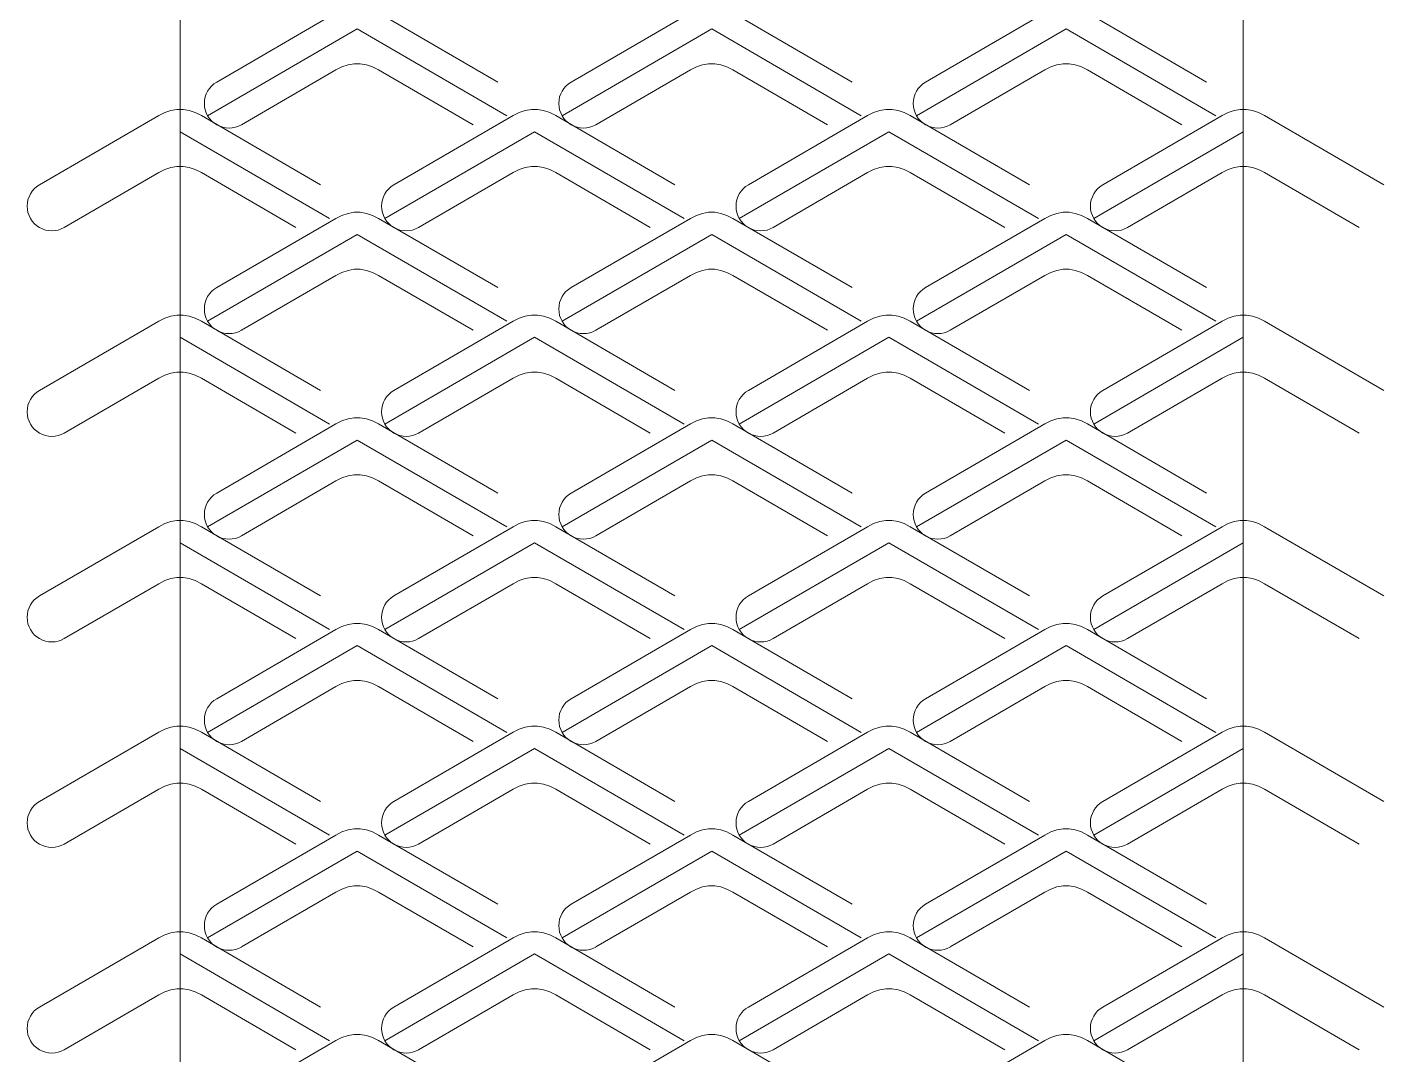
# Model space of a CAD drawing. Header units: metres. Extents: x -3 to 24, y 0 to 162.
# Drawn here: x -3.1 to 24.39, y 80 to 100.82 of the extents above; entities that cross this region are included whole.
import ezdxf

# ---------------------------------------------------------------- set-up
doc = ezdxf.new("R2010")
doc.units = ezdxf.units.M
doc.layers.add('TOP', color=1, linetype='Continuous', lineweight=0)

msp = doc.modelspace()

# ---------------------------------------------------------------- linework, layer by layer
at = {"layer": 'TOP'}
for p, q in [((0.743, 99.705), (3.158, 101.107)), ((4.022, 101.107), (6.437, 99.705)), ((7.923, 99.705), (10.338, 101.107)), ((11.202, 101.107), (13.617, 99.705)), ((15.103, 99.705), (17.518, 101.107)), ((18.382, 101.107), (20.797, 99.705)), ((0.56, 99.022), (3.59, 100.781)), ((3.59, 100.781), (6.62, 99.022)), ((7.74, 99.022), (10.77, 100.781)), ((10.77, 100.781), (13.8, 99.022)), ((14.92, 99.022), (17.95, 100.781)), ((17.95, 100.781), (20.98, 99.022)), ((3.281, 100.014), (3.405, 100.055)), ((3.405, 100.055), (3.528, 100.075)), ((3.528, 100.075), (3.652, 100.075)), ((3.652, 100.075), (3.775, 100.055)), ((3.775, 100.055), (3.899, 100.014)), ((10.461, 100.014), (10.585, 100.055)), ((10.585, 100.055), (10.708, 100.075)), ((10.708, 100.075), (10.832, 100.075)), ((10.832, 100.075), (10.955, 100.055)), ((10.955, 100.055), (11.079, 100.014)), ((17.641, 100.014), (17.765, 100.055)), ((17.765, 100.055), (17.888, 100.075)), ((17.888, 100.075), (18.012, 100.075)), ((18.012, 100.075), (18.135, 100.055)), ((18.135, 100.055), (18.259, 100.014)), ((1.243, 98.839), (3.158, 99.952)), ((3.158, 99.952), (3.281, 100.014)), ((3.899, 100.014), (4.022, 99.952)), ((4.022, 99.952), (5.937, 98.839)), ((8.423, 98.839), (10.338, 99.952)), ((10.338, 99.952), (10.461, 100.014)), ((11.079, 100.014), (11.202, 99.952)), ((11.202, 99.952), (13.117, 98.839)), ((15.603, 98.839), (17.518, 99.952)), ((17.518, 99.952), (17.641, 100.014)), ((18.259, 100.014), (18.382, 99.952)), ((18.382, 99.952), (20.297, 98.839)), ((-2.847, 97.623), (-0.432, 99.025)), ((-0.432, 99.025), (-0.309, 99.086)), ((-0.309, 99.086), (-0.185, 99.127)), ((-0.185, 99.127), (-0.062, 99.148)), ((-0.062, 99.148), (0.062, 99.148)), ((0.062, 99.148), (0.185, 99.127)), ((0.185, 99.127), (0.309, 99.086)), ((0.309, 99.086), (0.432, 99.025)), ((0.432, 99.025), (2.847, 97.623)), ((4.333, 97.623), (6.748, 99.025)), ((6.748, 99.025), (6.871, 99.086)), ((6.871, 99.086), (6.995, 99.127)), ((6.995, 99.127), (7.118, 99.148)), ((7.118, 99.148), (7.242, 99.148)), ((7.242, 99.148), (7.365, 99.127)), ((7.365, 99.127), (7.489, 99.086)), ((7.489, 99.086), (7.612, 99.025)), ((7.612, 99.025), (10.027, 97.623)), ((11.513, 97.623), (13.928, 99.025)), ((13.928, 99.025), (14.051, 99.086)), ((14.051, 99.086), (14.175, 99.127)), ((14.175, 99.127), (14.298, 99.148)), ((14.298, 99.148), (14.422, 99.148)), ((14.422, 99.148), (14.545, 99.127)), ((14.545, 99.127), (14.669, 99.086)), ((14.669, 99.086), (14.792, 99.025)), ((14.792, 99.025), (17.207, 97.623)), ((18.693, 97.623), (21.108, 99.025)), ((21.108, 99.025), (21.231, 99.086)), ((21.231, 99.086), (21.355, 99.127)), ((21.355, 99.127), (21.478, 99.148)), ((21.478, 99.148), (21.602, 99.148)), ((21.602, 99.148), (21.725, 99.127)), ((21.725, 99.127), (21.849, 99.086)), ((21.849, 99.086), (21.972, 99.025)), ((21.972, 99.025), (24.387, 97.623)), ((0, 98.699), (3.03, 96.94)), ((4.15, 96.94), (7.18, 98.699)), ((7.18, 98.699), (10.21, 96.94)), ((11.33, 96.94), (14.36, 98.699)), ((14.36, 98.699), (17.39, 96.94)), ((18.51, 96.94), (21.54, 98.699)), ((-2.347, 96.757), (-0.432, 97.87)), ((-0.432, 97.87), (-0.309, 97.932)), ((-0.309, 97.932), (-0.185, 97.973)), ((-0.185, 97.973), (-0.062, 97.993)), ((-0.062, 97.993), (0.062, 97.993)), ((0.062, 97.993), (0.185, 97.973)), ((0.185, 97.973), (0.309, 97.932)), ((0.309, 97.932), (0.432, 97.87)), ((0.432, 97.87), (2.347, 96.757)), ((4.833, 96.757), (6.748, 97.87)), ((6.748, 97.87), (6.871, 97.932)), ((6.871, 97.932), (6.995, 97.973)), ((6.995, 97.973), (7.118, 97.993)), ((7.118, 97.993), (7.242, 97.993)), ((7.242, 97.993), (7.365, 97.973)), ((7.365, 97.973), (7.489, 97.932)), ((7.489, 97.932), (7.612, 97.87)), ((7.612, 97.87), (9.527, 96.757)), ((12.013, 96.757), (13.928, 97.87)), ((13.928, 97.87), (14.051, 97.932)), ((14.051, 97.932), (14.175, 97.973)), ((14.175, 97.973), (14.298, 97.993)), ((14.298, 97.993), (14.422, 97.993)), ((14.422, 97.993), (14.545, 97.973)), ((14.545, 97.973), (14.669, 97.932)), ((14.669, 97.932), (14.792, 97.87)), ((14.792, 97.87), (16.707, 96.757)), ((19.193, 96.757), (21.108, 97.87)), ((21.108, 97.87), (21.231, 97.932)), ((21.231, 97.932), (21.355, 97.973)), ((21.355, 97.973), (21.478, 97.993)), ((21.478, 97.993), (21.602, 97.993)), ((21.602, 97.993), (21.725, 97.973)), ((21.725, 97.973), (21.849, 97.932)), ((21.849, 97.932), (21.972, 97.87)), ((21.972, 97.87), (23.887, 96.757)), ((3.281, 97.004), (3.405, 97.045)), ((3.405, 97.045), (3.528, 97.066)), ((3.528, 97.066), (3.652, 97.066)), ((3.652, 97.066), (3.775, 97.045)), ((3.775, 97.045), (3.899, 97.004)), ((10.461, 97.004), (10.585, 97.045)), ((10.585, 97.045), (10.708, 97.066)), ((10.708, 97.066), (10.832, 97.066)), ((10.832, 97.066), (10.955, 97.045)), ((10.955, 97.045), (11.079, 97.004)), ((17.641, 97.004), (17.765, 97.045)), ((17.765, 97.045), (17.888, 97.066)), ((17.888, 97.066), (18.012, 97.066)), ((18.012, 97.066), (18.135, 97.045)), ((18.135, 97.045), (18.259, 97.004)), ((0.743, 95.541), (3.158, 96.943)), ((3.158, 96.943), (3.281, 97.004)), ((3.899, 97.004), (4.022, 96.943)), ((4.022, 96.943), (6.437, 95.541)), ((7.923, 95.541), (10.338, 96.943)), ((10.338, 96.943), (10.461, 97.004)), ((11.079, 97.004), (11.202, 96.943)), ((11.202, 96.943), (13.617, 95.541)), ((15.103, 95.541), (17.518, 96.943)), ((17.518, 96.943), (17.641, 97.004)), ((18.259, 97.004), (18.382, 96.943)), ((18.382, 96.943), (20.797, 95.541)), ((0.56, 94.858), (3.59, 96.616)), ((3.59, 96.616), (6.62, 94.858)), ((7.74, 94.858), (10.77, 96.616)), ((10.77, 96.616), (13.8, 94.858)), ((14.92, 94.858), (17.95, 96.616)), ((17.95, 96.616), (20.98, 94.858)), ((1.243, 94.675), (3.158, 95.788)), ((3.158, 95.788), (3.281, 95.849)), ((3.281, 95.849), (3.405, 95.89)), ((3.405, 95.89), (3.528, 95.911)), ((3.528, 95.911), (3.652, 95.911)), ((3.652, 95.911), (3.775, 95.89)), ((3.775, 95.89), (3.899, 95.849)), ((3.899, 95.849), (4.022, 95.788)), ((4.022, 95.788), (5.937, 94.675)), ((8.423, 94.675), (10.338, 95.788)), ((10.338, 95.788), (10.461, 95.849)), ((10.461, 95.849), (10.585, 95.89)), ((10.585, 95.89), (10.708, 95.911)), ((10.708, 95.911), (10.832, 95.911)), ((10.832, 95.911), (10.955, 95.89)), ((10.955, 95.89), (11.079, 95.849)), ((11.079, 95.849), (11.202, 95.788)), ((11.202, 95.788), (13.117, 94.675)), ((15.603, 94.675), (17.518, 95.788)), ((17.518, 95.788), (17.641, 95.849)), ((17.641, 95.849), (17.765, 95.89)), ((17.765, 95.89), (17.888, 95.911)), ((17.888, 95.911), (18.012, 95.911)), ((18.012, 95.911), (18.135, 95.89)), ((18.135, 95.89), (18.259, 95.849)), ((18.259, 95.849), (18.382, 95.788)), ((18.382, 95.788), (20.297, 94.675)), ((-2.847, 93.458), (-0.432, 94.861)), ((-0.432, 94.861), (-0.309, 94.922)), ((-0.309, 94.922), (-0.185, 94.963)), ((-0.185, 94.963), (-0.062, 94.983)), ((-0.062, 94.983), (0.062, 94.983)), ((0.062, 94.983), (0.185, 94.963)), ((0.185, 94.963), (0.309, 94.922)), ((0.309, 94.922), (0.432, 94.861)), ((0.432, 94.861), (2.847, 93.458)), ((4.333, 93.458), (6.748, 94.861)), ((6.748, 94.861), (6.871, 94.922)), ((6.871, 94.922), (6.995, 94.963)), ((6.995, 94.963), (7.118, 94.983)), ((7.118, 94.983), (7.242, 94.983)), ((7.242, 94.983), (7.365, 94.963)), ((7.365, 94.963), (7.489, 94.922)), ((7.489, 94.922), (7.612, 94.861)), ((7.612, 94.861), (10.027, 93.458)), ((11.513, 93.458), (13.928, 94.861)), ((13.928, 94.861), (14.051, 94.922)), ((14.051, 94.922), (14.175, 94.963)), ((14.175, 94.963), (14.298, 94.983)), ((14.298, 94.983), (14.422, 94.983)), ((14.422, 94.983), (14.545, 94.963)), ((14.545, 94.963), (14.669, 94.922)), ((14.669, 94.922), (14.792, 94.861)), ((14.792, 94.861), (17.207, 93.458)), ((18.693, 93.458), (21.108, 94.861)), ((21.108, 94.861), (21.231, 94.922)), ((21.231, 94.922), (21.355, 94.963)), ((21.355, 94.963), (21.478, 94.983)), ((21.478, 94.983), (21.602, 94.983)), ((21.602, 94.983), (21.725, 94.963)), ((21.725, 94.963), (21.849, 94.922)), ((21.849, 94.922), (21.972, 94.861)), ((21.972, 94.861), (24.387, 93.458)), ((0, 94.534), (3.03, 92.775)), ((4.15, 92.775), (7.18, 94.534)), ((7.18, 94.534), (10.21, 92.775)), ((11.33, 92.775), (14.36, 94.534)), ((14.36, 94.534), (17.39, 92.775)), ((18.51, 92.775), (21.54, 94.534)), ((-0.432, 93.706), (-0.309, 93.767)), ((-0.309, 93.767), (-0.185, 93.808)), ((-0.185, 93.808), (-0.062, 93.829)), ((-0.062, 93.829), (0.062, 93.829)), ((0.062, 93.829), (0.185, 93.808)), ((0.185, 93.808), (0.309, 93.767)), ((0.309, 93.767), (0.432, 93.706)), ((6.748, 93.706), (6.871, 93.767)), ((6.871, 93.767), (6.995, 93.808)), ((6.995, 93.808), (7.118, 93.829)), ((7.118, 93.829), (7.242, 93.829)), ((7.242, 93.829), (7.365, 93.808)), ((7.365, 93.808), (7.489, 93.767)), ((7.489, 93.767), (7.612, 93.706)), ((13.928, 93.706), (14.051, 93.767)), ((14.051, 93.767), (14.175, 93.808)), ((14.175, 93.808), (14.298, 93.829)), ((14.298, 93.829), (14.422, 93.829)), ((14.422, 93.829), (14.545, 93.808)), ((14.545, 93.808), (14.669, 93.767)), ((14.669, 93.767), (14.792, 93.706)), ((21.108, 93.706), (21.231, 93.767)), ((21.231, 93.767), (21.355, 93.808)), ((21.355, 93.808), (21.478, 93.829)), ((21.478, 93.829), (21.602, 93.829)), ((21.602, 93.829), (21.725, 93.808)), ((21.725, 93.808), (21.849, 93.767)), ((21.849, 93.767), (21.972, 93.706)), ((-2.347, 92.592), (-0.432, 93.706)), ((0.432, 93.706), (2.347, 92.592)), ((4.833, 92.592), (6.748, 93.706)), ((7.612, 93.706), (9.527, 92.592)), ((12.013, 92.592), (13.928, 93.706)), ((14.792, 93.706), (16.707, 92.592)), ((19.193, 92.592), (21.108, 93.706)), ((21.972, 93.706), (23.887, 92.592)), ((3.405, 92.881), (3.528, 92.901)), ((3.528, 92.901), (3.652, 92.901)), ((3.652, 92.901), (3.775, 92.881)), ((10.585, 92.881), (10.708, 92.901)), ((10.708, 92.901), (10.832, 92.901)), ((10.832, 92.901), (10.955, 92.881)), ((17.765, 92.881), (17.888, 92.901)), ((17.888, 92.901), (18.012, 92.901)), ((18.012, 92.901), (18.135, 92.881)), ((0.743, 91.376), (3.158, 92.778)), ((3.158, 92.778), (3.281, 92.84)), ((3.281, 92.84), (3.405, 92.881)), ((3.775, 92.881), (3.899, 92.84)), ((3.899, 92.84), (4.022, 92.778)), ((4.022, 92.778), (6.437, 91.376)), ((7.923, 91.376), (10.338, 92.778)), ((10.338, 92.778), (10.461, 92.84)), ((10.461, 92.84), (10.585, 92.881)), ((10.955, 92.881), (11.079, 92.84)), ((11.079, 92.84), (11.202, 92.778)), ((11.202, 92.778), (13.617, 91.376)), ((15.103, 91.376), (17.518, 92.778)), ((17.518, 92.778), (17.641, 92.84)), ((17.641, 92.84), (17.765, 92.881)), ((18.135, 92.881), (18.259, 92.84)), ((18.259, 92.84), (18.382, 92.778)), ((18.382, 92.778), (20.797, 91.376)), ((0.56, 90.693), (3.59, 92.452)), ((3.59, 92.452), (6.62, 90.693)), ((7.74, 90.693), (10.77, 92.452)), ((10.77, 92.452), (13.8, 90.693)), ((14.92, 90.693), (17.95, 92.452)), ((17.95, 92.452), (20.98, 90.693)), ((1.243, 90.51), (3.158, 91.623)), ((3.158, 91.623), (3.281, 91.685)), ((3.281, 91.685), (3.405, 91.726)), ((3.405, 91.726), (3.528, 91.746)), ((3.528, 91.746), (3.652, 91.746)), ((3.652, 91.746), (3.775, 91.726)), ((3.775, 91.726), (3.899, 91.685)), ((3.899, 91.685), (4.022, 91.623)), ((4.022, 91.623), (5.937, 90.51)), ((8.423, 90.51), (10.338, 91.623)), ((10.338, 91.623), (10.461, 91.685)), ((10.461, 91.685), (10.585, 91.726)), ((10.585, 91.726), (10.708, 91.746)), ((10.708, 91.746), (10.832, 91.746)), ((10.832, 91.746), (10.955, 91.726)), ((10.955, 91.726), (11.079, 91.685)), ((11.079, 91.685), (11.202, 91.623)), ((11.202, 91.623), (13.117, 90.51)), ((15.603, 90.51), (17.518, 91.623)), ((17.518, 91.623), (17.641, 91.685)), ((17.641, 91.685), (17.765, 91.726)), ((17.765, 91.726), (17.888, 91.746)), ((17.888, 91.746), (18.012, 91.746)), ((18.012, 91.746), (18.135, 91.726)), ((18.135, 91.726), (18.259, 91.685)), ((18.259, 91.685), (18.382, 91.623)), ((18.382, 91.623), (20.297, 90.51)), ((-0.432, 90.696), (-0.309, 90.758)), ((-0.309, 90.758), (-0.185, 90.799)), ((-0.185, 90.799), (-0.062, 90.819)), ((-0.062, 90.819), (0.062, 90.819)), ((0.062, 90.819), (0.185, 90.799)), ((0.185, 90.799), (0.309, 90.758)), ((0.309, 90.758), (0.432, 90.696)), ((6.748, 90.696), (6.871, 90.758)), ((6.871, 90.758), (6.995, 90.799)), ((6.995, 90.799), (7.118, 90.819)), ((7.118, 90.819), (7.242, 90.819)), ((7.242, 90.819), (7.365, 90.799)), ((7.365, 90.799), (7.489, 90.758)), ((7.489, 90.758), (7.612, 90.696)), ((13.928, 90.696), (14.051, 90.758)), ((14.051, 90.758), (14.175, 90.799)), ((14.175, 90.799), (14.298, 90.819)), ((14.298, 90.819), (14.422, 90.819)), ((14.422, 90.819), (14.545, 90.799)), ((14.545, 90.799), (14.669, 90.758)), ((14.669, 90.758), (14.792, 90.696)), ((21.108, 90.696), (21.231, 90.758)), ((21.231, 90.758), (21.355, 90.799)), ((21.355, 90.799), (21.478, 90.819)), ((21.478, 90.819), (21.602, 90.819)), ((21.602, 90.819), (21.725, 90.799)), ((21.725, 90.799), (21.849, 90.758)), ((21.849, 90.758), (21.972, 90.696)), ((-2.847, 89.294), (-0.432, 90.696)), ((0.432, 90.696), (2.847, 89.294)), ((4.333, 89.294), (6.748, 90.696)), ((7.612, 90.696), (10.027, 89.294)), ((11.513, 89.294), (13.928, 90.696)), ((14.792, 90.696), (17.207, 89.294)), ((18.693, 89.294), (21.108, 90.696)), ((21.972, 90.696), (24.387, 89.294)), ((0, 90.37), (3.03, 88.611)), ((4.15, 88.611), (7.18, 90.37)), ((7.18, 90.37), (10.21, 88.611)), ((11.33, 88.611), (14.36, 90.37)), ((14.36, 90.37), (17.39, 88.611)), ((18.51, 88.611), (21.54, 90.37)), ((-0.432, 89.541), (-0.309, 89.603)), ((-0.309, 89.603), (-0.185, 89.644)), ((-0.185, 89.644), (-0.062, 89.664)), ((-0.062, 89.664), (0.062, 89.664)), ((0.062, 89.664), (0.185, 89.644)), ((0.185, 89.644), (0.309, 89.603)), ((0.309, 89.603), (0.432, 89.541)), ((6.748, 89.541), (6.871, 89.603)), ((6.871, 89.603), (6.995, 89.644)), ((6.995, 89.644), (7.118, 89.664)), ((7.118, 89.664), (7.242, 89.664)), ((7.242, 89.664), (7.365, 89.644)), ((7.365, 89.644), (7.489, 89.603)), ((7.489, 89.603), (7.612, 89.541)), ((13.928, 89.541), (14.051, 89.603)), ((14.051, 89.603), (14.175, 89.644)), ((14.175, 89.644), (14.298, 89.664)), ((14.298, 89.664), (14.422, 89.664)), ((14.422, 89.664), (14.545, 89.644)), ((14.545, 89.644), (14.669, 89.603)), ((14.669, 89.603), (14.792, 89.541)), ((21.108, 89.541), (21.231, 89.603)), ((21.231, 89.603), (21.355, 89.644)), ((21.355, 89.644), (21.478, 89.664)), ((21.478, 89.664), (21.602, 89.664)), ((21.602, 89.664), (21.725, 89.644)), ((21.725, 89.644), (21.849, 89.603)), ((21.849, 89.603), (21.972, 89.541)), ((-2.347, 88.428), (-0.432, 89.541)), ((0.432, 89.541), (2.347, 88.428)), ((4.833, 88.428), (6.748, 89.541)), ((7.612, 89.541), (9.527, 88.428)), ((12.013, 88.428), (13.928, 89.541)), ((14.792, 89.541), (16.707, 88.428)), ((19.193, 88.428), (21.108, 89.541)), ((21.972, 89.541), (23.887, 88.428)), ((0.743, 87.212), (3.158, 88.614)), ((3.158, 88.614), (3.281, 88.675)), ((3.281, 88.675), (3.405, 88.716)), ((3.405, 88.716), (3.528, 88.737)), ((3.528, 88.737), (3.652, 88.737)), ((3.652, 88.737), (3.775, 88.716)), ((3.775, 88.716), (3.899, 88.675)), ((3.899, 88.675), (4.022, 88.614)), ((4.022, 88.614), (6.437, 87.212)), ((7.923, 87.212), (10.338, 88.614)), ((10.338, 88.614), (10.461, 88.675)), ((10.461, 88.675), (10.585, 88.716)), ((10.585, 88.716), (10.708, 88.737)), ((10.708, 88.737), (10.832, 88.737)), ((10.832, 88.737), (10.955, 88.716)), ((10.955, 88.716), (11.079, 88.675)), ((11.079, 88.675), (11.202, 88.614)), ((11.202, 88.614), (13.617, 87.212)), ((15.103, 87.212), (17.518, 88.614)), ((17.518, 88.614), (17.641, 88.675)), ((17.641, 88.675), (17.765, 88.716)), ((17.765, 88.716), (17.888, 88.737)), ((17.888, 88.737), (18.012, 88.737)), ((18.012, 88.737), (18.135, 88.716)), ((18.135, 88.716), (18.259, 88.675)), ((18.259, 88.675), (18.382, 88.614)), ((18.382, 88.614), (20.797, 87.212)), ((0.56, 86.529), (3.59, 88.288)), ((3.59, 88.288), (6.62, 86.529)), ((7.74, 86.529), (10.77, 88.288)), ((10.77, 88.288), (13.8, 86.529)), ((14.92, 86.529), (17.95, 88.288)), ((17.95, 88.288), (20.98, 86.529)), ((1.243, 86.346), (3.158, 87.459)), ((3.158, 87.459), (3.281, 87.521)), ((3.281, 87.521), (3.405, 87.562)), ((3.405, 87.562), (3.528, 87.582)), ((3.528, 87.582), (3.652, 87.582)), ((3.652, 87.582), (3.775, 87.562)), ((3.775, 87.562), (3.899, 87.521)), ((3.899, 87.521), (4.022, 87.459)), ((4.022, 87.459), (5.937, 86.346)), ((8.423, 86.346), (10.338, 87.459)), ((10.338, 87.459), (10.461, 87.521)), ((10.461, 87.521), (10.585, 87.562)), ((10.585, 87.562), (10.708, 87.582)), ((10.708, 87.582), (10.832, 87.582)), ((10.832, 87.582), (10.955, 87.562)), ((10.955, 87.562), (11.079, 87.521)), ((11.079, 87.521), (11.202, 87.459)), ((11.202, 87.459), (13.117, 86.346)), ((15.603, 86.346), (17.518, 87.459)), ((17.518, 87.459), (17.641, 87.521)), ((17.641, 87.521), (17.765, 87.562)), ((17.765, 87.562), (17.888, 87.582)), ((17.888, 87.582), (18.012, 87.582)), ((18.012, 87.582), (18.135, 87.562)), ((18.135, 87.562), (18.259, 87.521)), ((18.259, 87.521), (18.382, 87.459)), ((18.382, 87.459), (20.297, 86.346)), ((-0.432, 86.532), (-0.309, 86.593)), ((-0.309, 86.593), (-0.185, 86.634)), ((-0.185, 86.634), (-0.062, 86.655)), ((-0.062, 86.655), (0.062, 86.655)), ((0.062, 86.655), (0.185, 86.634)), ((0.185, 86.634), (0.309, 86.593)), ((0.309, 86.593), (0.432, 86.532)), ((6.748, 86.532), (6.871, 86.593)), ((6.871, 86.593), (6.995, 86.634)), ((6.995, 86.634), (7.118, 86.655)), ((7.118, 86.655), (7.242, 86.655)), ((7.242, 86.655), (7.365, 86.634)), ((7.365, 86.634), (7.489, 86.593)), ((7.489, 86.593), (7.612, 86.532)), ((13.928, 86.532), (14.051, 86.593)), ((14.051, 86.593), (14.175, 86.634)), ((14.175, 86.634), (14.298, 86.655)), ((14.298, 86.655), (14.422, 86.655)), ((14.422, 86.655), (14.545, 86.634)), ((14.545, 86.634), (14.669, 86.593)), ((14.669, 86.593), (14.792, 86.532)), ((21.108, 86.532), (21.231, 86.593)), ((21.231, 86.593), (21.355, 86.634)), ((21.355, 86.634), (21.478, 86.655)), ((21.478, 86.655), (21.602, 86.655)), ((21.602, 86.655), (21.725, 86.634)), ((21.725, 86.634), (21.849, 86.593)), ((21.849, 86.593), (21.972, 86.532)), ((-2.847, 85.13), (-0.432, 86.532)), ((0.432, 86.532), (2.847, 85.13)), ((4.333, 85.13), (6.748, 86.532)), ((7.612, 86.532), (10.027, 85.13)), ((11.513, 85.13), (13.928, 86.532)), ((14.792, 86.532), (17.207, 85.13)), ((18.693, 85.13), (21.108, 86.532)), ((21.972, 86.532), (24.387, 85.13)), ((0, 86.205), (3.03, 84.447)), ((4.15, 84.447), (7.18, 86.205)), ((7.18, 86.205), (10.21, 84.447)), ((11.33, 84.447), (14.36, 86.205)), ((14.36, 86.205), (17.39, 84.447)), ((18.51, 84.447), (21.54, 86.205)), ((-0.309, 85.438), (-0.185, 85.479)), ((-0.185, 85.479), (-0.062, 85.5)), ((-0.062, 85.5), (0.062, 85.5)), ((0.062, 85.5), (0.185, 85.479)), ((0.185, 85.479), (0.309, 85.438)), ((6.871, 85.438), (6.995, 85.479)), ((6.995, 85.479), (7.118, 85.5)), ((7.118, 85.5), (7.242, 85.5)), ((7.242, 85.5), (7.365, 85.479)), ((7.365, 85.479), (7.489, 85.438)), ((14.051, 85.438), (14.175, 85.479)), ((14.175, 85.479), (14.298, 85.5)), ((14.298, 85.5), (14.422, 85.5)), ((14.422, 85.5), (14.545, 85.479)), ((14.545, 85.479), (14.669, 85.438)), ((21.231, 85.438), (21.355, 85.479)), ((21.355, 85.479), (21.478, 85.5)), ((21.478, 85.5), (21.602, 85.5)), ((21.602, 85.5), (21.725, 85.479)), ((21.725, 85.479), (21.849, 85.438)), ((-2.347, 84.264), (-0.432, 85.377)), ((-0.432, 85.377), (-0.309, 85.438)), ((0.309, 85.438), (0.432, 85.377)), ((0.432, 85.377), (2.347, 84.264)), ((4.833, 84.264), (6.748, 85.377)), ((6.748, 85.377), (6.871, 85.438)), ((7.489, 85.438), (7.612, 85.377)), ((7.612, 85.377), (9.527, 84.264)), ((12.013, 84.264), (13.928, 85.377)), ((13.928, 85.377), (14.051, 85.438)), ((14.669, 85.438), (14.792, 85.377)), ((14.792, 85.377), (16.707, 84.264)), ((19.193, 84.264), (21.108, 85.377)), ((21.108, 85.377), (21.231, 85.438)), ((21.849, 85.438), (21.972, 85.377)), ((21.972, 85.377), (23.887, 84.264)), ((0.743, 83.047), (3.158, 84.45)), ((3.158, 84.45), (3.281, 84.511)), ((3.281, 84.511), (3.405, 84.552)), ((3.405, 84.552), (3.528, 84.573)), ((3.528, 84.573), (3.652, 84.573)), ((3.652, 84.573), (3.775, 84.552)), ((3.775, 84.552), (3.899, 84.511)), ((3.899, 84.511), (4.022, 84.45)), ((4.022, 84.45), (6.437, 83.047)), ((7.923, 83.047), (10.338, 84.45)), ((10.338, 84.45), (10.461, 84.511)), ((10.461, 84.511), (10.585, 84.552)), ((10.585, 84.552), (10.708, 84.573)), ((10.708, 84.573), (10.832, 84.573)), ((10.832, 84.573), (10.955, 84.552)), ((10.955, 84.552), (11.079, 84.511)), ((11.079, 84.511), (11.202, 84.45)), ((11.202, 84.45), (13.617, 83.047)), ((15.103, 83.047), (17.518, 84.45)), ((17.518, 84.45), (17.641, 84.511)), ((17.641, 84.511), (17.765, 84.552)), ((17.765, 84.552), (17.888, 84.573)), ((17.888, 84.573), (18.012, 84.573)), ((18.012, 84.573), (18.135, 84.552)), ((18.135, 84.552), (18.259, 84.511)), ((18.259, 84.511), (18.382, 84.45)), ((18.382, 84.45), (20.797, 83.047)), ((0.56, 82.364), (3.59, 84.123)), ((3.59, 84.123), (6.62, 82.364)), ((7.74, 82.364), (10.77, 84.123)), ((10.77, 84.123), (13.8, 82.364)), ((14.92, 82.364), (17.95, 84.123)), ((17.95, 84.123), (20.98, 82.364)), ((1.243, 82.181), (3.158, 83.295)), ((3.158, 83.295), (3.281, 83.356)), ((3.281, 83.356), (3.405, 83.397)), ((3.405, 83.397), (3.528, 83.418)), ((3.528, 83.418), (3.652, 83.418)), ((3.652, 83.418), (3.775, 83.397)), ((3.775, 83.397), (3.899, 83.356)), ((3.899, 83.356), (4.022, 83.295)), ((4.022, 83.295), (5.937, 82.181)), ((8.423, 82.181), (10.338, 83.295)), ((10.338, 83.295), (10.461, 83.356)), ((10.461, 83.356), (10.585, 83.397)), ((10.585, 83.397), (10.708, 83.418)), ((10.708, 83.418), (10.832, 83.418)), ((10.832, 83.418), (10.955, 83.397)), ((10.955, 83.397), (11.079, 83.356)), ((11.079, 83.356), (11.202, 83.295)), ((11.202, 83.295), (13.117, 82.181)), ((15.603, 82.181), (17.518, 83.295)), ((17.518, 83.295), (17.641, 83.356)), ((17.641, 83.356), (17.765, 83.397)), ((17.765, 83.397), (17.888, 83.418)), ((17.888, 83.418), (18.012, 83.418)), ((18.012, 83.418), (18.135, 83.397)), ((18.135, 83.397), (18.259, 83.356)), ((18.259, 83.356), (18.382, 83.295)), ((18.382, 83.295), (20.297, 82.181)), ((-0.309, 82.429), (-0.185, 82.47)), ((-0.185, 82.47), (-0.062, 82.49)), ((-0.062, 82.49), (0.062, 82.49)), ((0.062, 82.49), (0.185, 82.47)), ((0.185, 82.47), (0.309, 82.429)), ((6.871, 82.429), (6.995, 82.47)), ((6.995, 82.47), (7.118, 82.49)), ((7.118, 82.49), (7.242, 82.49)), ((7.242, 82.49), (7.365, 82.47)), ((7.365, 82.47), (7.489, 82.429)), ((14.051, 82.429), (14.175, 82.47)), ((14.175, 82.47), (14.298, 82.49)), ((14.298, 82.49), (14.422, 82.49)), ((14.422, 82.49), (14.545, 82.47)), ((14.545, 82.47), (14.669, 82.429)), ((21.231, 82.429), (21.355, 82.47)), ((21.355, 82.47), (21.478, 82.49)), ((21.478, 82.49), (21.602, 82.49)), ((21.602, 82.49), (21.725, 82.47)), ((21.725, 82.47), (21.849, 82.429)), ((-2.847, 80.965), (-0.432, 82.367)), ((-0.432, 82.367), (-0.309, 82.429)), ((0.309, 82.429), (0.432, 82.367)), ((0.432, 82.367), (2.847, 80.965)), ((4.333, 80.965), (6.748, 82.367)), ((6.748, 82.367), (6.871, 82.429)), ((7.489, 82.429), (7.612, 82.367)), ((7.612, 82.367), (10.027, 80.965)), ((11.513, 80.965), (13.928, 82.367)), ((13.928, 82.367), (14.051, 82.429)), ((14.669, 82.429), (14.792, 82.367)), ((14.792, 82.367), (17.207, 80.965)), ((18.693, 80.965), (21.108, 82.367)), ((21.108, 82.367), (21.231, 82.429)), ((21.849, 82.429), (21.972, 82.367)), ((21.972, 82.367), (24.387, 80.965)), ((0, 82.041), (3.03, 80.282)), ((4.15, 80.282), (7.18, 82.041)), ((7.18, 82.041), (10.21, 80.282)), ((11.33, 80.282), (14.36, 82.041)), ((14.36, 82.041), (17.39, 80.282)), ((18.51, 80.282), (21.54, 82.041)), ((-2.347, 80.099), (-0.432, 81.212)), ((-0.432, 81.212), (-0.309, 81.274)), ((-0.309, 81.274), (-0.185, 81.315)), ((-0.185, 81.315), (-0.062, 81.336)), ((-0.062, 81.336), (0.062, 81.336)), ((0.062, 81.336), (0.185, 81.315)), ((0.185, 81.315), (0.309, 81.274)), ((0.309, 81.274), (0.432, 81.212)), ((0.432, 81.212), (2.347, 80.099)), ((4.833, 80.099), (6.748, 81.212)), ((6.748, 81.212), (6.871, 81.274)), ((6.871, 81.274), (6.995, 81.315)), ((6.995, 81.315), (7.118, 81.336)), ((7.118, 81.336), (7.242, 81.336)), ((7.242, 81.336), (7.365, 81.315)), ((7.365, 81.315), (7.489, 81.274)), ((7.489, 81.274), (7.612, 81.212)), ((7.612, 81.212), (9.527, 80.099)), ((12.013, 80.099), (13.928, 81.212)), ((13.928, 81.212), (14.051, 81.274)), ((14.051, 81.274), (14.175, 81.315)), ((14.175, 81.315), (14.298, 81.336)), ((14.298, 81.336), (14.422, 81.336)), ((14.422, 81.336), (14.545, 81.315)), ((14.545, 81.315), (14.669, 81.274)), ((14.669, 81.274), (14.792, 81.212)), ((14.792, 81.212), (16.707, 80.099)), ((19.193, 80.099), (21.108, 81.212)), ((21.108, 81.212), (21.231, 81.274)), ((21.231, 81.274), (21.355, 81.315)), ((21.355, 81.315), (21.478, 81.336)), ((21.478, 81.336), (21.602, 81.336)), ((21.602, 81.336), (21.725, 81.315)), ((21.725, 81.315), (21.849, 81.274)), ((21.849, 81.274), (21.972, 81.212)), ((21.972, 81.212), (23.887, 80.099)), ((0.743, 78.883), (3.158, 80.285)), ((3.158, 80.285), (3.281, 80.347)), ((3.281, 80.347), (3.405, 80.388)), ((3.405, 80.388), (3.528, 80.408)), ((3.528, 80.408), (3.652, 80.408)), ((3.652, 80.408), (3.775, 80.388)), ((3.775, 80.388), (3.899, 80.347)), ((3.899, 80.347), (4.022, 80.285)), ((4.022, 80.285), (6.437, 78.883)), ((7.923, 78.883), (10.338, 80.285)), ((10.338, 80.285), (10.461, 80.347)), ((10.461, 80.347), (10.585, 80.388)), ((10.585, 80.388), (10.708, 80.408)), ((10.708, 80.408), (10.832, 80.408)), ((10.832, 80.408), (10.955, 80.388)), ((10.955, 80.388), (11.079, 80.347)), ((11.079, 80.347), (11.202, 80.285)), ((11.202, 80.285), (13.617, 78.883)), ((15.103, 78.883), (17.518, 80.285)), ((17.518, 80.285), (17.641, 80.347)), ((17.641, 80.347), (17.765, 80.388)), ((17.765, 80.388), (17.888, 80.408)), ((17.888, 80.408), (18.012, 80.408)), ((18.012, 80.408), (18.135, 80.388)), ((18.135, 80.388), (18.259, 80.347)), ((18.259, 80.347), (18.382, 80.285)), ((18.382, 80.285), (20.797, 78.883))]:
    msp.add_line(p, q, dxfattribs=at)
msp.add_lwpolyline([(0, 0), (0, 162), (21.54, 162), (21.54, 0)], close=True, dxfattribs=at)
for centre in [(0.993, 99.272), (8.173, 99.272), (15.353, 99.272), (-2.597, 97.19), (4.583, 97.19), (11.763, 97.19), (18.943, 97.19), (0.993, 95.108), (8.173, 95.108), (15.353, 95.108), (-2.597, 93.025), (4.583, 93.025), (11.763, 93.025), (18.943, 93.025), (0.993, 90.943), (8.173, 90.943), (15.353, 90.943), (-2.597, 88.861), (4.583, 88.861), (11.763, 88.861), (18.943, 88.861), (0.993, 86.779), (8.173, 86.779), (15.353, 86.779), (-2.597, 84.697), (4.583, 84.697), (11.763, 84.697), (18.943, 84.697), (0.993, 82.614), (8.173, 82.614), (15.353, 82.614), (-2.597, 80.532), (4.583, 80.532), (11.763, 80.532), (18.943, 80.532)]:
    msp.add_arc(centre, 0.5, 120, 300, dxfattribs=at)

doc.saveas('drawing.dxf')
